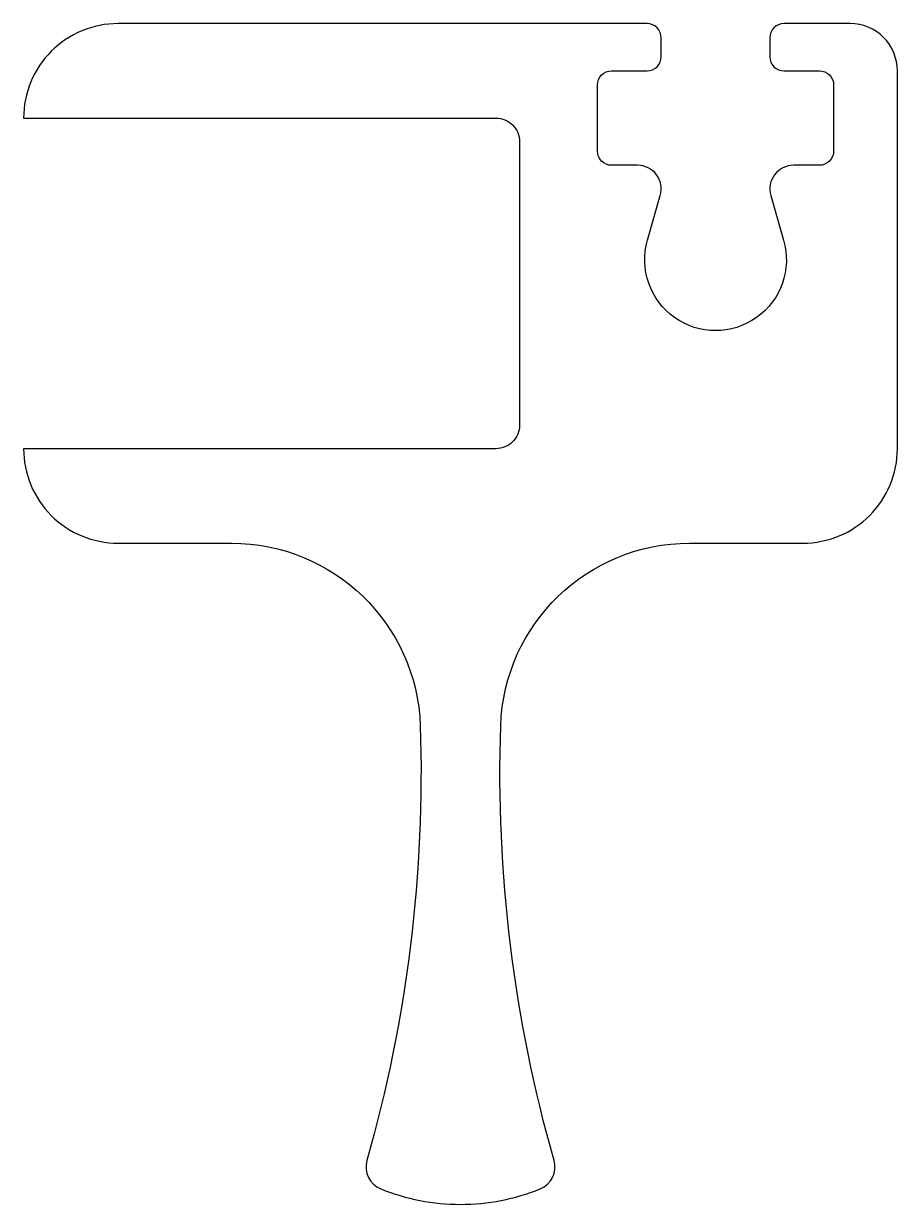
# Model space of a CAD drawing. Extents: x 176.9 to 195.4, y 218.1 to 243.1.
import ezdxf

# ---------------------------------------------------------------- set-up
doc = ezdxf.new("R2010")
doc.units = 0
doc.layers.get('0').update_dxf_attribs({"linetype": 'CONTINUOUS'})

msp = doc.modelspace()

# ---------------------------------------------------------------- linework, layer by layer
msp.add_lwpolyline([(190.374, 242.752, 0.414214), (190.074, 243.052), (178.874, 243.052, 0.414214), (176.874, 241.052), (186.874, 241.052, -0.414214), (187.374, 240.552), (187.374, 234.552, -0.414214), (186.874, 234.052), (176.874, 234.052), (176.874, 234.052, 0.414214), (178.874, 232.052), (181.274, 232.052, -0.40454), (185.272, 228.184, -0.07774), (184.143, 218.981, 0.383152), (184.437, 218.38, 0.096396), (186.124, 218.052, 0.096396), (187.812, 218.38, 0.383152), (188.105, 218.981, -0.07774), (186.976, 228.184, -0.40454), (190.974, 232.052), (193.374, 232.052, 0.414214), (195.374, 234.052), (195.374, 242.052, 0.414214), (194.374, 243.052), (192.974, 243.052, 0.414214), (192.674, 242.752), (192.674, 242.352, 0.414214), (192.974, 242.052), (193.724, 242.052, -0.414214), (194.024, 241.752), (194.024, 240.352, -0.414214), (193.724, 240.052), (193.174, 240.052, 0.498728), (192.694, 239.414), (192.966, 238.466, -1.327692), (190.083, 238.466), (190.355, 239.414, 0.498728), (189.874, 240.052), (189.324, 240.052, -0.414214), (189.024, 240.352), (189.024, 241.752, -0.414214), (189.324, 242.052), (190.074, 242.052, 0.414214), (190.374, 242.352)], format="xyb", close=True)

doc.saveas('drawing.dxf')
